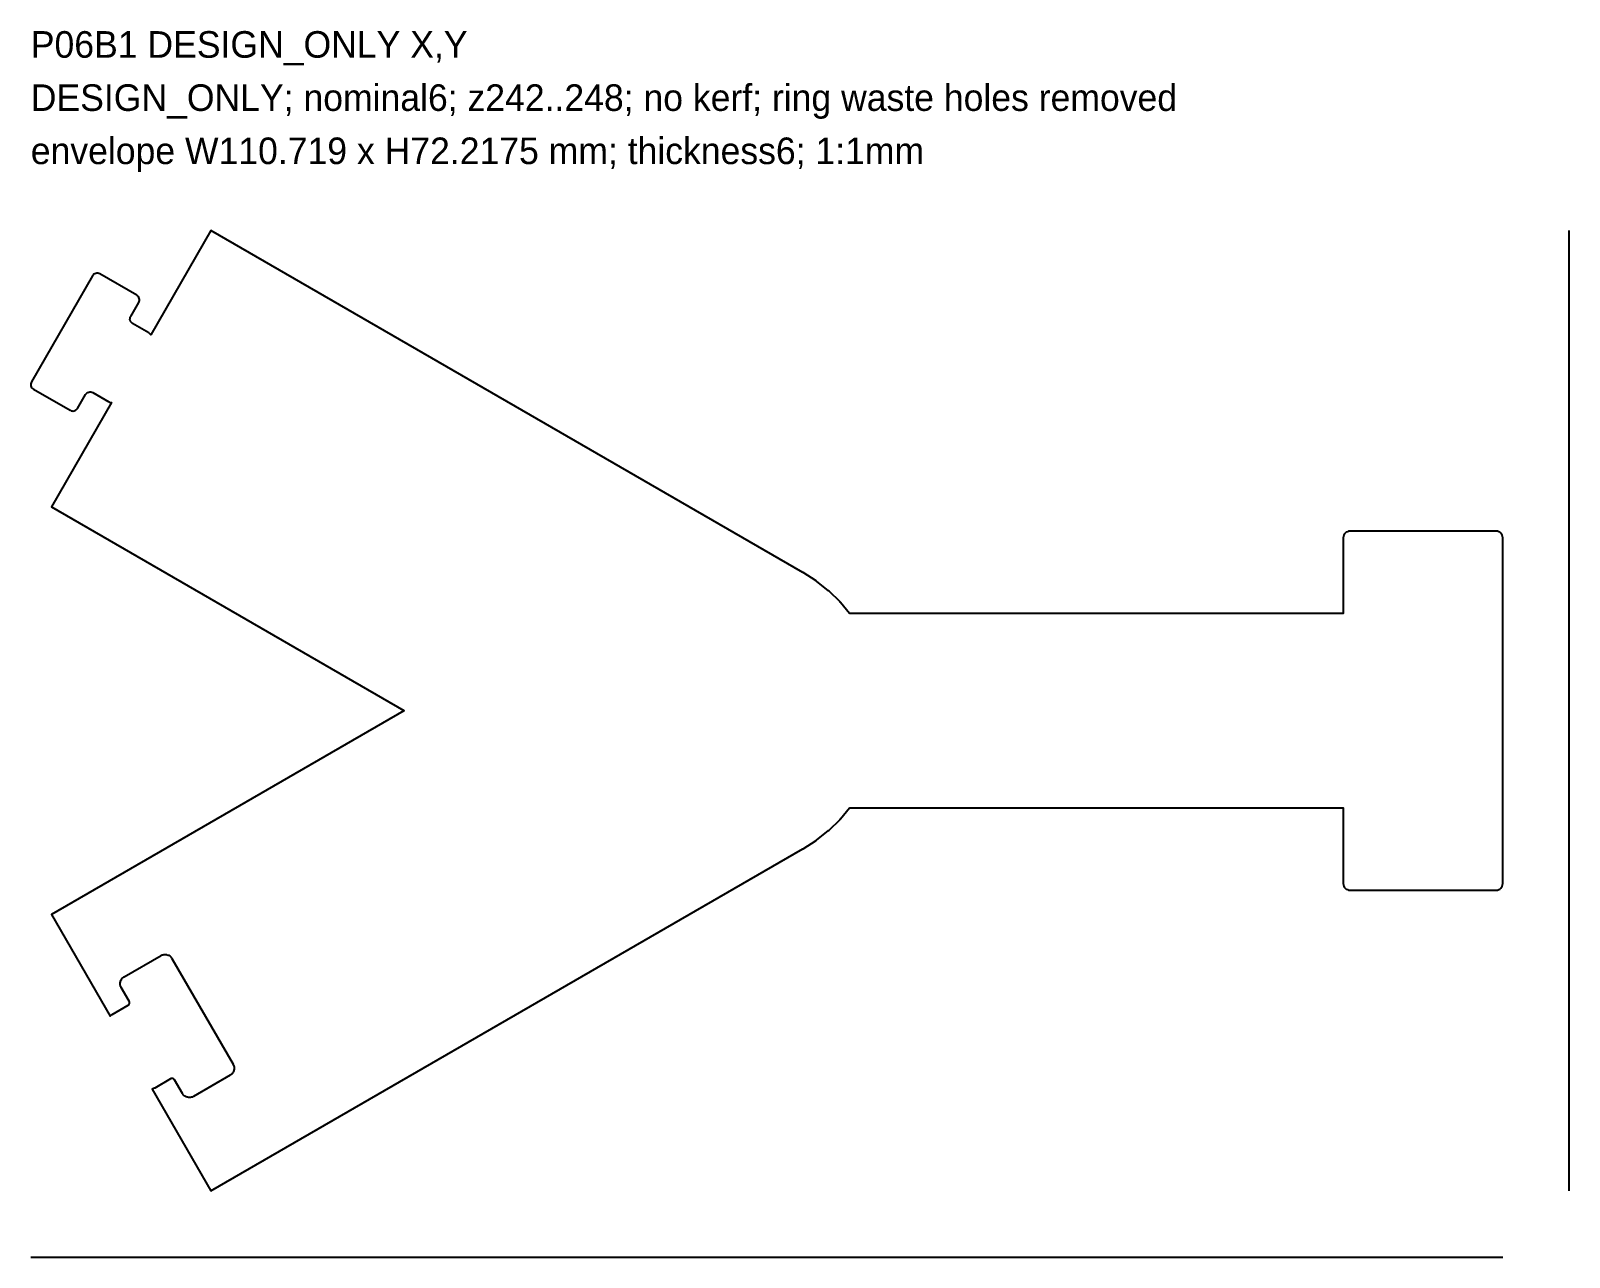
# Model space of a CAD drawing. Header units: millimetres. Extents: x 7 to 123, y -41 to 51.
import ezdxf

# ---------------------------------------------------------------- set-up
doc = ezdxf.new("R2010")
doc.units = ezdxf.units.MM
doc.layers.add('CUT_DESIGN_ONLY', color=1, linetype='Continuous')
doc.layers.add('NOT_CUT_DIMENSIONS', color=5, linetype='Continuous')

msp = doc.modelspace()

# ---------------------------------------------------------------- linework, layer by layer
at = {"layer": 'CUT_DESIGN_ONLY'}
msp.add_lwpolyline([(66.37, 9.76), (65.4, 10.39), (65.38, 10.4), (20.85, 36.11), (16.32, 28.27), (16.29, 28.31), (16.24, 28.37), (16.17, 28.41), (14.96, 29.11), (14.9, 29.16), (14.84, 29.22), (14.8, 29.28), (14.78, 29.36), (14.76, 29.43), (14.77, 29.51), (14.78, 29.59), (14.82, 29.66), (15.42, 30.7), (15.45, 30.77), (15.47, 30.85), (15.47, 30.93), (15.46, 31), (15.43, 31.08), (15.39, 31.14), (15.33, 31.2), (15.27, 31.25), (12.5, 32.85), (12.43, 32.88), (12.35, 32.9), (12.27, 32.9), (12.19, 32.89), (12.12, 32.86), (12.05, 32.82), (12, 32.76), (11.95, 32.7), (7.35, 24.73), (7.32, 24.66), (7.3, 24.58), (7.3, 24.51), (7.31, 24.43), (7.34, 24.36), (7.38, 24.29), (7.43, 24.23), (7.5, 24.19), (10.27, 22.59), (10.34, 22.55), (10.42, 22.54), (10.5, 22.53), (10.57, 22.55), (10.65, 22.57), (10.71, 22.62), (10.77, 22.67), (10.82, 22.73), (11.42, 23.77), (11.46, 23.84), (11.52, 23.89), (11.58, 23.93), (11.66, 23.96), (11.74, 23.97), (11.81, 23.97), (11.89, 23.95), (11.96, 23.92), (13.17, 23.22), (13.25, 23.19), (13.32, 23.17), (13.38, 23.17), (8.85, 15.32), (35.37, 0.01), (35.39, 0), (35.37, -0.01), (8.85, -15.32), (13.27, -22.98), (13.31, -22.93), (13.34, -22.9), (13.4, -22.86), (13.42, -22.85), (14.62, -22.15), (14.66, -22.12), (14.69, -22.09), (14.71, -22.06), (14.73, -22.02), (14.73, -21.98), (14.73, -21.95), (14.72, -21.91), (14.7, -21.86), (14.11, -20.83), (14.1, -20.82), (14.06, -20.74), (14.05, -20.71), (14.03, -20.63), (14.03, -20.59), (14.03, -20.51), (14.03, -20.47), (14.04, -20.4), (14.05, -20.36), (14.08, -20.29), (14.1, -20.25), (14.14, -20.18), (14.16, -20.15), (14.22, -20.1), (14.25, -20.07), (14.31, -20.02), (14.33, -20.01), (17.1, -18.41), (17.11, -18.4), (17.19, -18.37), (17.22, -18.36), (17.3, -18.34), (17.34, -18.34), (17.42, -18.33), (17.46, -18.34), (17.53, -18.35), (17.57, -18.36), (17.64, -18.39), (17.68, -18.4), (17.75, -18.45), (17.78, -18.47), (17.83, -18.52), (17.86, -18.55), (17.91, -18.62), (17.92, -18.63), (22.52, -26.6), (22.53, -26.62), (22.56, -26.69), (22.57, -26.73), (22.59, -26.8), (22.59, -26.84), (22.6, -26.92), (22.59, -26.96), (22.58, -27.04), (22.57, -27.07), (22.54, -27.15), (22.53, -27.18), (22.48, -27.25), (22.46, -27.28), (22.41, -27.34), (22.38, -27.36), (22.31, -27.41), (22.3, -27.42), (19.53, -29.02), (19.51, -29.03), (19.44, -29.06), (19.4, -29.07), (19.32, -29.09), (19.28, -29.1), (19.21, -29.1), (19.17, -29.1), (19.09, -29.08), (19.05, -29.07), (18.98, -29.05), (18.94, -29.03), (18.88, -28.99), (18.85, -28.96), (18.79, -28.91), (18.76, -28.88), (18.72, -28.82), (18.71, -28.8), (18.11, -27.77), (18.08, -27.73), (18.05, -27.7), (18.02, -27.68), (17.98, -27.67), (17.95, -27.66), (17.91, -27.66), (17.87, -27.67), (17.82, -27.69), (16.62, -28.39), (16.6, -28.4), (16.53, -28.43), (16.49, -28.44), (16.43, -28.46), (20.85, -36.11), (65.38, -10.4), (65.4, -10.39), (66.37, -9.76), (66.41, -9.73), (67.31, -9.01), (67.35, -8.98), (68.17, -8.18), (68.2, -8.14), (68.89, -7.32), (68.91, -7.3), (68.94, -7.3), (105.99, -7.3), (106.02, -7.3), (106.02, -7.32), (106.02, -13), (106.03, -13.1), (106.06, -13.19), (106.1, -13.28), (106.16, -13.35), (106.24, -13.42), (106.33, -13.46), (106.42, -13.49), (106.52, -13.5), (117.52, -13.5), (117.62, -13.49), (117.71, -13.46), (117.8, -13.42), (117.87, -13.35), (117.93, -13.28), (117.98, -13.19), (118.01, -13.1), (118.02, -13), (118.02, 13), (118.01, 13.1), (117.98, 13.19), (117.93, 13.28), (117.87, 13.35), (117.8, 13.42), (117.71, 13.46), (117.62, 13.49), (117.52, 13.5), (106.52, 13.5), (106.42, 13.49), (106.33, 13.46), (106.24, 13.42), (106.16, 13.35), (106.1, 13.28), (106.06, 13.19), (106.03, 13.1), (106.02, 13), (106.02, 7.32), (106.02, 7.3), (105.99, 7.3), (68.94, 7.3), (68.91, 7.3), (68.89, 7.32), (68.2, 8.14), (68.17, 8.18), (67.35, 8.98), (67.31, 9.01), (66.41, 9.73)], close=True, dxfattribs=at)
at = {"layer": 'NOT_CUT_DIMENSIONS'}
for p, q in [((123.02, -36.11), (123.02, 36.11)), ((7.3, -41.11), (118.02, -41.11))]:
    msp.add_line(p, q, dxfattribs=at)

# ---------------------------------------------------------------- texts
for s, p in [('P06B1 DESIGN_ONLY X,Y', (7.3, 49.11)), ('DESIGN_ONLY; nominal6; z242..248; no kerf; ring waste holes removed', (7.3, 45.11)), ('envelope W110.719 x H72.2175 mm; thickness6; 1:1mm', (7.3, 41.11))]:
    msp.add_text(s, height=2, dxfattribs=at).set_placement(p)

doc.saveas('drawing.dxf')
